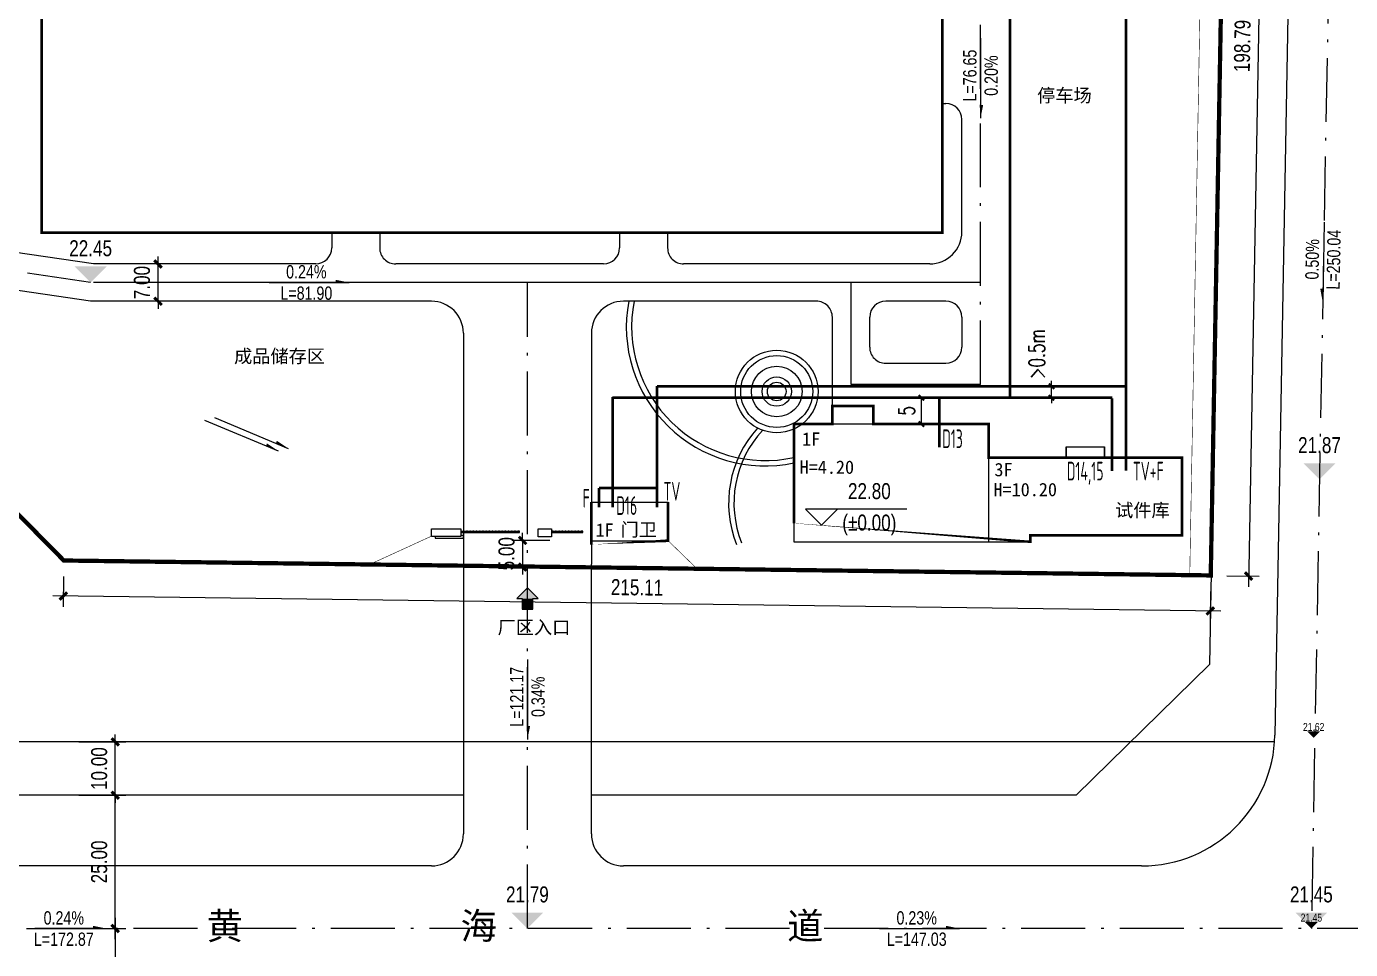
# Model space of a CAD drawing. Header units: millimetres. Extents: x 451834 to 908217, y 418823 to 838421.
# Drawn here: x 452002.2 to 452250.5, y 419096 to 419269.2 of the extents above; entities that cross this region are included whole.
import ezdxf
from ezdxf.enums import TextEntityAlignment as Align

# ---------------------------------------------------------------- set-up
doc = ezdxf.new("R2010")
doc.units = ezdxf.units.MM
doc.header["$LTSCALE"] = 1000
doc.linetypes.add('ACAD_ISO10W100', pattern=[18.5, 12, -3, 0.5, -3])
doc.linetypes.add('DASH', pattern=[0.35, 0.25, -0.1])
for name, color, linetype in [('DIM', 3, 'Continuous'), ('RD-中线', 1, 'Continuous'), ('RD-侧石线', 7, 'Continuous'), ('RD-红线', 5, 'Continuous'), ('TEL_DIM', 3, 'Continuous'), ('TEL_TEXT', 7, 'Continuous'), ('TEXT_AREA', 3, 'Continuous'), ('TEXT_BG', 3, 'Continuous'), ('TEXT_DOT', 1, 'Continuous'), ('WIN', 3, 'Continuous'), ('WINDOW', 4, 'Continuous'), ('WIRE-应急', 1, 'DASH'), ('WIRE-照明', 6, 'Continuous'), ('YD-G12', 100, 'Continuous'), ('坡度', 21, 'Continuous'), ('拟选址地藉', 1, 'Continuous'), ('标高', 21, 'Continuous'), ('路名', 5, 'Continuous')]:
    doc.layers.add(name, color=color, linetype=linetype)
doc.styles.add('-黑体', font='simhei_0.ttf')
doc.styles.add('_TCH_DIM_T3', font='SIMPLEX', dxfattribs={"width": 0.7058823529411765, "bigfont": 'GBCBIG'})
doc.styles.add('_TEL_DIM', font='tssdeng.shx', dxfattribs={"width": 0.7, "height": 3.5, "bigfont": 'HZTXT.shx'})
doc.styles.add('BIAOGAO', font='romans.shx')
doc.styles.add('hz', font='atxt.shx', dxfattribs={"width": 0.8, "bigfont": ' ahztxt.shx'})
doc.styles.add('SIMPLEX', font='SIMPLEX.SHX')
doc.styles.add('新宋体', font='NSimSun.ttf')
doc.linetypes.add('weiqiang', pattern='A,2,[55,mytools.shx,S=0.2,R=0,X=0,Y=0],0', length=2)
doc.dimstyles.new('_TCH_ARCH&&1', dxfattribs={"dimtxt": 2.975, "dimasz": 1, "dimexe": 2.5, "dimexo": 3, "dimgap": 1.2625, "dimtad": 1, "dimdec": 0, "dimzin": 0, "dimdsep": 46, "dimtxsty": '_TCH_DIM_T3', "dimblk": 'ARCHTICK', "dimcen": 0.09, "dimclrt": 7, "dimazin": 2, "dimtfac": 1, "dimtdec": 0, "dimtix": 1, "dimtmove": 2, "dimatfit": 3, "dimfxl": 0, "dimtolj": 1, "dimtzin": 0, "dimarcsym": 0})
doc.dimstyles.get("Standard").update_dxf_attribs({"dimtxt": 20, "dimasz": 0.18, "dimexe": 0.18, "dimexo": 0.0625, "dimgap": 0.09, "dimtad": 0, "dimtih": 1, "dimtoh": 1, "dimdec": 0, "dimzin": 0, "dimdsep": 46, "dimtxsty": '-黑体', "dimcen": 0.09, "dimclrd": 1, "dimclre": 1, "dimclrt": 1, "dimadec": 0, "dimazin": 0, "dimtfac": 1, "dimtdec": 0, "dimtofl": 0, "dimtmove": 0, "dimatfit": 3, "dimfxl": 0, "dimtolj": 1, "dimtzin": 0, "dimarcsym": 0})

# ---------------------------------------------------------------- blocks, each defined once
blk = doc.blocks.new('_ArchTick')
at = {"color": 0, "linetype": 'ByBlock', "const_width": 0.4}
blk.add_lwpolyline([(-0.5, -0.5), (0.5, 0.5)], dxfattribs=at)
blk = doc.blocks.new('*D38')
at = {"layer": 'Defpoints', "color": 0, "transparency": 16777216}
for p in [(452103.2876735726, 419172.778535946), (452095.2053134118, 419167.7781135329), (452103.2876735726, 419167.7781135329)]:
    blk.add_point(p, dxfattribs=at)
at = {"layer": 'DIM', "color": 83, "lineweight": -2, "transparency": 16777216}
for p, q in [((452100.2876735726, 419172.778535946), (452093.2053134118, 419172.778535946)), ((452095.2053134118, 419172.778535946), (452095.2053134118, 419174.178535946)), ((452095.2053134118, 419172.778535946), (452095.2053134118, 419167.7781135329)), ((452100.2876735726, 419167.7781135329), (452093.2053134118, 419167.7781135329)), ((452095.2053134118, 419167.7781135329), (452095.2053134118, 419166.3781135328))]:
    blk.add_line(p, q, dxfattribs=at)
at = {"layer": 'DIM', "color": 83, "lineweight": -2, "transparency": 16777216, "xscale": 1.4, "yscale": 1.4, "zscale": 1.4}
for p, rotation in [((452095.2053134118, 419172.778535946), 270), ((452095.2053134118, 419167.7781135329), 90)]:
    blk.add_blockref('_ArchTick', p, dxfattribs=dict(at, rotation=rotation))
at = {"layer": 'DIM', "color": 7, "transparency": 16777216, "insert": (452092.2053134117, 419170.2783247395), "char_height": 3, "attachment_point": 5, "rotation": 90, "style": 'hz'}
blk.add_mtext('\\A1;5.00', dxfattribs=at)
blk = doc.blocks.new('*D39')
at = {"layer": 'Defpoints', "color": 0, "transparency": 16777216}
for p in [(452008.9562332946, 419099.9663294884), (452008.9562332946, 419074.9663294884), (452018.8081380558, 419074.9663294884)]:
    blk.add_point(p, dxfattribs=at)
at = {"layer": 'DIM', "color": 83, "lineweight": -2, "transparency": 16777216}
for p, q in [((452011.9562332946, 419099.9663294884), (452020.8081380558, 419099.9663294884)), ((452018.8081380558, 419101.9663294884), (452018.8081380558, 419072.9663294884)), ((452011.9562332946, 419074.9663294884), (452020.8081380558, 419074.9663294884))]:
    blk.add_line(p, q, dxfattribs=at)
at = {"layer": 'DIM', "color": 83, "lineweight": -2, "transparency": 16777216, "xscale": 1.4, "yscale": 1.4, "zscale": 1.4}
for p, rotation in [((452018.8081380558, 419099.9663294884), 90), ((452018.8081380558, 419074.9663294884), 270)]:
    blk.add_blockref('_ArchTick', p, dxfattribs=dict(at, rotation=rotation))
at = {"layer": 'DIM', "color": 7, "transparency": 16777216, "insert": (452015.8081380557, 419087.4663294885), "char_height": 3, "attachment_point": 5, "rotation": 90, "style": 'hz'}
blk.add_mtext('\\A1;25.00', dxfattribs=at)
blk = doc.blocks.new('*D40')
at = {"layer": 'Defpoints', "color": 0, "transparency": 16777216}
for p in [(452008.9562332943, 419124.9663294885), (452018.8081380555, 419124.9663294885), (452008.9562332947, 419099.9663294884)]:
    blk.add_point(p, dxfattribs=at)
at = {"layer": 'DIM', "color": 83, "lineweight": -2, "transparency": 16777216}
for p, q in [((452011.9562332943, 419124.9663294885), (452020.8081380555, 419124.9663294885)), ((452018.8081380555, 419097.9663294884), (452018.8081380555, 419126.9663294885)), ((452011.9562332947, 419099.9663294884), (452020.8081380555, 419099.9663294884))]:
    blk.add_line(p, q, dxfattribs=at)
at = {"layer": 'DIM', "color": 83, "lineweight": -2, "transparency": 16777216, "xscale": 1.4, "yscale": 1.4, "zscale": 1.4}
for p, rotation in [((452018.8081380555, 419124.9663294885), 90), ((452018.8081380555, 419099.9663294884), 270)]:
    blk.add_blockref('_ArchTick', p, dxfattribs=dict(at, rotation=rotation))
at = {"layer": 'DIM', "color": 7, "transparency": 16777216, "insert": (452015.8081380554, 419112.4663294886), "char_height": 3, "attachment_point": 5, "rotation": 90, "style": 'hz'}
blk.add_mtext('\\A1;25.00', dxfattribs=at)
blk = doc.blocks.new('*D41')
at = {"layer": 'Defpoints', "color": 0, "transparency": 16777216}
for p in [(452026.8323799921, 419224.6404664768), (452039.7608048867, 419224.6404664768), (452039.7608048868, 419217.6404664769)]:
    blk.add_point(p, dxfattribs=at)
at = {"layer": 'DIM', "color": 83, "lineweight": -2, "transparency": 16777216}
for p, q in [((452036.7608048867, 419224.6404664768), (452024.8323799921, 419224.6404664768)), ((452026.8323799921, 419224.6404664768), (452026.8323799921, 419226.0404664768)), ((452026.8323799921, 419217.6404664769), (452026.8323799921, 419224.6404664768)), ((452036.7608048868, 419217.6404664769), (452024.8323799921, 419217.6404664769)), ((452026.8323799921, 419217.6404664769), (452026.8323799921, 419216.2404664769))]:
    blk.add_line(p, q, dxfattribs=at)
at = {"layer": 'DIM', "color": 83, "lineweight": -2, "transparency": 16777216, "xscale": 1.4, "yscale": 1.4, "zscale": 1.4}
for p, rotation in [((452026.8323799921, 419224.6404664768), 270), ((452026.8323799921, 419217.6404664769), 90)]:
    blk.add_blockref('_ArchTick', p, dxfattribs=dict(at, rotation=rotation))
at = {"layer": 'DIM', "color": 7, "transparency": 16777216, "insert": (452023.832379992, 419221.140466477), "char_height": 3, "attachment_point": 5, "rotation": 90, "style": 'hz'}
blk.add_mtext('\\A1;7.00', dxfattribs=at)
blk = doc.blocks.new('*D42')
at = {"layer": 'Defpoints', "color": 0, "transparency": 16777216}
for p in [(452008.9562332943, 419134.9663294877), (452018.8081380554, 419134.9663294877), (452008.9562332943, 419124.9663294885)]:
    blk.add_point(p, dxfattribs=at)
at = {"layer": 'DIM', "color": 83, "lineweight": -2, "transparency": 16777216}
for p, q in [((452011.9562332943, 419134.9663294877), (452020.8081380554, 419134.9663294877)), ((452018.8081380554, 419134.9663294877), (452018.8081380554, 419136.3663294877)), ((452018.8081380554, 419124.9663294885), (452018.8081380554, 419134.9663294877)), ((452011.9562332943, 419124.9663294885), (452020.8081380554, 419124.9663294885)), ((452018.8081380554, 419124.9663294885), (452018.8081380554, 419123.5663294885))]:
    blk.add_line(p, q, dxfattribs=at)
at = {"layer": 'DIM', "color": 83, "lineweight": -2, "transparency": 16777216, "xscale": 1.4, "yscale": 1.4, "zscale": 1.4}
for p, rotation in [((452018.8081380554, 419134.9663294877), 270), ((452018.8081380554, 419124.9663294885), 90)]:
    blk.add_blockref('_ArchTick', p, dxfattribs=dict(at, rotation=rotation))
at = {"layer": 'DIM', "color": 7, "transparency": 16777216, "insert": (452015.8081380553, 419129.9663294882), "char_height": 3, "attachment_point": 5, "rotation": 90, "style": 'hz'}
blk.add_mtext('\\A1;10.00', dxfattribs=at)
blk = doc.blocks.new('*D45')
at = {"color": 83, "lineweight": -2, "transparency": 16777216}
for p, q in [((452235.0432894383, 419366.8348911214), (452231.3239403729, 419164.0756803475)), ((452230.904305091, 419364.9104788429), (452237.0062718537, 419364.7985463478)), ((452227.2583183837, 419166.150595258), (452233.3602851464, 419166.0386627629))]:
    blk.add_line(p, q, dxfattribs=at)
at = {"layer": 'Defpoints', "color": 0, "transparency": 16777216}
for p in [(452227.9048096993, 419364.9655006115), (452224.258822992, 419166.2056170267), (452231.3606215519, 419166.075343942)]:
    blk.add_point(p, dxfattribs=at)
at = {"color": 83, "lineweight": -2, "transparency": 16777216, "xscale": 1.4, "yscale": 1.4, "zscale": 1.4}
for p, rotation in [((452235.0066082592, 419364.8352275268), 88.94910270351697), ((452231.3606215519, 419166.075343942), 268.949102703517)]:
    blk.add_blockref('_ArchTick', p, dxfattribs=dict(at, rotation=rotation))
at = {"color": 7, "transparency": 16777216, "insert": (452230.1841195138, 419265.5103075031), "char_height": 3, "attachment_point": 5, "rotation": 88.94910270351699, "style": 'hz'}
blk.add_mtext('\\A1;198.79', dxfattribs=at)
blk = doc.blocks.new('*D46')
at = {"color": 83, "lineweight": -2, "transparency": 16777216}
for p, q in [((452009.1274105051, 419166.0018435339), (452009.0538479728, 419160.3427250172)), ((452226.1720936685, 419159.5205873051), (452007.0800126041, 419162.3685517466)), ((452224.2198294715, 419163.2058704532), (452224.1462669391, 419157.5467519365))]:
    blk.add_line(p, q, dxfattribs=at)
at = {"layer": 'Defpoints', "color": 0, "transparency": 16777216}
for p in [(452009.1664040257, 419169.0015901074), (452224.2588229921, 419166.2056170267), (452009.0798436531, 419162.3425560662)]:
    blk.add_point(p, dxfattribs=at)
at = {"color": 83, "lineweight": -2, "transparency": 16777216, "xscale": 1.4, "yscale": 1.4, "zscale": 1.4}
for p, rotation in [((452009.0798436531, 419162.3425560662), 179.2552576429395), ((452224.1722626195, 419159.5465829855), 359.2552576429395)]:
    blk.add_blockref('_ArchTick', p, dxfattribs=dict(at, rotation=rotation))
at = {"color": 7, "transparency": 16777216, "insert": (452116.6650466569, 419163.9443160993), "char_height": 3, "attachment_point": 5, "rotation": 359.2552576429395, "style": 'hz'}
blk.add_mtext('\\A1;215.11', dxfattribs=at)
blk = doc.blocks.new('ARROW_01')
blk.add_lwpolyline([(0.7999999999999927, 0.1999999999999855), (0.4000000000000036, 0.1999999999999927), (0.4000000000000036, 0.4), (-3.637978807091716e-15, 0), (0.3999999999999964, -0.4000000000000073), (0.3999999999999927, -0.2), (0.7999999999999927, -0.2000000000000036)], close=True)
for points in [[(0.4000000000000036, 0.3999999999999964), (0, 0), (0.3999999999999964, -0.4000000000000036)], [(0.4000000000000146, 0.1999999999999891), (0.7999999999999927, 0.1999999999999818), (0.3999999999999928, -0.1999999999999964), (0.7999999999999927, -0.2)]]:
    blk.add_solid(points)
blk = doc.blocks.new('mini_bg2')
blk.add_solid([(0, 0), (-2.474873734152934, 2.474873734152934), (2.474873734152934, 2.474873734152934)])
at = {"style": 'BIAOGAO', "width": 0.8}
blk.add_attdef('%%P0.000', text='', height=2, dxfattribs=at).set_placement((0, 4.074873734152916), align=Align.MIDDLE_CENTER)
blk = doc.blocks.new('yadhdim2')
at = {"color": 0}
blk.add_solid([(-300, 300), (300, 300), (0, 0)], dxfattribs=at)
at = {"color": 0, "style": 'hz', "width": 0.8}
blk.add_attdef('室外标高', text='', height=300, dxfattribs=at).set_placement((0, 400), align=Align.BOTTOM_CENTER)
blk = doc.blocks.new('yadjzpd')
at = {"color": 0}
blk.add_line((0, 0), (1500, 0), dxfattribs=at)
blk.add_solid([(1250, 50), (1250, 0), (1500, 0)], dxfattribs=at)
at = {"color": 0, "style": 'hz', "width": 0.8}
for tag, p in [('坡度', (700, 200)), ('备注', (700, -200))]:
    blk.add_attdef(tag, text='', height=250, dxfattribs=at).set_placement(p, align=Align.MIDDLE_CENTER)
blk = doc.blocks.new('yadhdim1')
at = {"color": 0}
blk.add_lwpolyline([(1600, 300), (-300, 300), (0, 0), (300, 300)], dxfattribs=at)
at = {"color": 0, "style": 'hz', "width": 0.8}
blk.add_text('(%%P0.00)', height=300, dxfattribs=at).set_placement((900, 50), align=Align.MIDDLE_CENTER)
blk.add_attdef('室内标高', text='', height=300, dxfattribs=at).set_placement((900, 400), align=Align.BOTTOM_CENTER)
blk = doc.blocks.new('*D66')
at = {"layer": 'Defpoints', "color": 0, "transparency": 16777216}
for p in [(452170.0004180999, 419199.5226820902), (452170.0004181023, 419199.5226820902), (452170.0004180999, 419194.6064747648)]:
    blk.add_point(p, dxfattribs=at)
at = {"layer": 'TEL_DIM', "color": 0, "lineweight": -2, "transparency": 16777216}
for p, q in [((452170.0004181023, 419194.6064747648), (452170.0004181023, 419199.5226820902)), ((452173.0004180999, 419199.5226820902), (452172.5004181023, 419199.5226820902)), ((452173.0004180999, 419194.6064747648), (452172.5004181023, 419194.6064747648))]:
    blk.add_line(p, q, dxfattribs=at)
for p, rotation in [((452170.0004181023, 419199.5226820902), 90), ((452170.0004181023, 419194.6064747648), 270)]:
    blk.add_blockref('_ArchTick', p, dxfattribs=dict(at, rotation=rotation))
at = {"layer": 'TEL_DIM', "color": 7, "transparency": 16777216, "insert": (452167.2504181021, 419197.0645784276), "char_height": 2.975, "attachment_point": 5, "rotation": 90, "style": '_TCH_DIM_T3'}
blk.add_mtext('\\A1;5', dxfattribs=at)
blk = doc.blocks.new('*D67')
at = {"layer": 'Defpoints', "color": 0, "transparency": 16777216}
for p in [(452194.3958055636, 419201.6817749608), (452194.3958055635, 419201.6817749608), (452194.3958055636, 419199.5226820902)]:
    blk.add_point(p, dxfattribs=at)
at = {"layer": 'TEL_DIM', "color": 0, "lineweight": -2, "transparency": 16777216}
for p, q in [((452191.3958055636, 419201.6817749608), (452191.8958055635, 419201.6817749608)), ((452194.3958055635, 419201.6817749608), (452194.3958055635, 419202.6817749608)), ((452194.3958055635, 419199.5226820902), (452194.3958055635, 419201.6817749608)), ((452191.3958055636, 419199.5226820902), (452191.8958055635, 419199.5226820902)), ((452194.3958055635, 419199.5226820902), (452194.3958055635, 419198.5226820902))]:
    blk.add_line(p, q, dxfattribs=at)
for p, rotation in [((452194.3958055635, 419201.6817749608), 270), ((452194.3958055635, 419199.5226820902), 90)]:
    blk.add_blockref('_ArchTick', p, dxfattribs=dict(at, rotation=rotation))
at = {"layer": 'TEL_DIM', "color": 7, "transparency": 16777216, "insert": (452191.6458055635, 419207.7210572961), "char_height": 2.975, "attachment_point": 5, "rotation": 90, "style": '_TCH_DIM_T3'}
blk.add_mtext('\\A1;>0.5m', dxfattribs=at)

msp = doc.modelspace()

# ---------------------------------------------------------------- linework, layer by layer
for p, q in [((452173.7746500784, 419254.7263294882), (452174.5767593076, 419254.7263294882)), ((452014.7116275847, 419224.6404664768), (451956.2937350491, 419233.2832447599)), ((452059.4046679317, 419230.4863294883), (452059.4046679317, 419227.6404664769)), ((452068.4046679317, 419230.4863294883), (452068.4046679317, 419227.6404664769)), ((452113.4046679317, 419230.4863294883), (452113.4046679317, 419227.6404664769)), ((452122.4046679317, 419230.4863294882), (452122.4046679317, 419227.6404664769)), ((452014.1966144614, 419217.6404664768), (451955.2692543481, 419226.3586191891)), ((452056.4046679317, 419224.6404664769), (452014.7116275847, 419224.6404664768)), ((452110.4046679317, 419224.6404664769), (452071.4046679317, 419224.6404664768)), ((452171.5767593077, 419224.640466477), (452125.4046679317, 419224.6404664769)), ((452078.1040364879, 419217.6404664768), (452014.1966144614, 419217.6404664768)), ((452150.2961995055, 419217.6404664768), (452114.1040364878, 419217.6404664768)), ((452174.5767593077, 419217.6404664768), (452163.2961995055, 419217.6404664768)), ((452153.2961995055, 419198.0067222865), (452153.2961995055, 419214.6404664768)), ((452160.2961995055, 419209.0067222865), (452160.2961995055, 419214.6404664768)), ((452177.5767593077, 419214.6404664768), (452177.5767593077, 419209.0067222865)), ((452084.1040364879, 419211.6404664768), (452084.104036488, 419117.7163294887)), ((452108.1040364878, 419211.6404664768), (452108.1040364878, 419168.3219860943)), ((452163.2961995055, 419206.0067222865), (452174.5767593077, 419206.0067222865)), ((452108.104036488, 419117.7163294889), (452108.1040364878, 419168.3219860943))]:
    msp.add_line(p, q)
at = {"color": 4}
for p, q in [((452160.9961995055, 419194.6064747647), (452153.2961995055, 419194.6064747647)), ((452197.1458873194, 419188.3064747648), (452197.1458873193, 419190.3064747647)), ((452197.1458873193, 419190.3064747647), (452197.1458873194, 419188.3064747648)), ((452197.1458873194, 419190.3064747647), (452204.3458873193, 419190.3064747647)), ((452204.3458873194, 419188.3064747648), (452204.3458873194, 419190.3064747647)), ((452204.3458873194, 419190.3064747647), (452204.3458873194, 419188.3064747648)), ((452182.5961995054, 419188.3064747648), (452182.5961995054, 419172.5064747647))]:
    msp.add_line(p, q, dxfattribs=at)
at = {"color": 4, "linetype": 'weiqiang', "ltscale": 3, "const_width": 0.1}
for points in [[(452078.1035392504, 419173.5656664451), (452066.533856496, 419168.2668301113), (452009.1664148936, 419169.0024260444), (451979.2952351696, 419199.2860180655), (451979.4945120337, 419221.4964753083), (451938.4382649729, 419222.236686487), (451941.0114954328, 419364.966329488), (452223.9041788647, 419364.9663294886), (452223.8737695138, 419363.2800206351)], [(452221.1875582849, 419271.3959045929), (452222.2168154415, 419271.3959045929), (452220.3208331554, 419166.2568067136), (452127.9094988558, 419167.4580559455), (452122.5040364877, 419172.7151860123)]]:
    msp.add_lwpolyline(points, dxfattribs=at)
at = {"color": 4, "const_width": 0.5}
msp.add_lwpolyline([(452173.8946857845, 419322.9663294886), (452005.0346500783, 419322.9663294885), (452005.0346500785, 419230.4863294886), (452173.8946857845, 419230.4863294886)], close=True, dxfattribs=at)
at = {"color": 4}
for points in [[(452173.8946857845, 419322.9663294886), (452005.0346500785, 419322.9663294886), (452005.0346500785, 419230.4863294886), (452173.8946857845, 419230.4863294886)], [(452083.6035392505, 419173.5151860101), (452078.1035392504, 419173.5151860102), (452078.1035392504, 419174.9151860102), (452083.6035392505, 419174.9151860101)], [(452098.1040364878, 419174.9151860101), (452100.6040364878, 419174.9151860101), (452100.6040364878, 419173.4151860101), (452098.1040364878, 419173.4151860101)]]:
    msp.add_lwpolyline(points, close=True, dxfattribs=at)
at = {"color": 4, "const_width": 0.5}
for points in [[(452146.0961995054, 419194.6064747647), (452146.0961995056, 419172.5064747647), (452190.395806179, 419172.5064747648), (452190.395806179, 419173.7064747648), (452218.8955751333, 419173.7064747648), (452218.8955751333, 419188.3064747649), (452182.5961995054, 419188.3064747649), (452182.5961995054, 419194.6064747648), (452160.9961995055, 419194.6064747648), (452160.9961995055, 419198.0067222866), (452153.2961995055, 419198.0067222866), (452153.2961995055, 419194.6064747648), (452146.0961995054, 419194.6064747647)], [(452122.5040364877, 419172.7151860123), (452122.504036488, 419179.9151860122), (452108.1040364878, 419179.9151860121), (452108.1040364877, 419172.7151860122), (452122.5040364877, 419172.7151860123)]]:
    msp.add_lwpolyline(points, dxfattribs=at)
at = {"color": 4}
for points in [[(452146.0961995054, 419194.6064747647), (452146.0961995054, 419172.5064747647), (452190.395806179, 419172.5064747647), (452190.395806179, 419173.7064747647), (452218.8955751333, 419173.7064747647), (452218.8955751333, 419188.3064747648), (452182.5961995054, 419188.3064747648), (452182.5961995054, 419194.6064747647), (452160.9961995055, 419194.6064747647), (452160.9961995055, 419198.0067222865), (452153.2961995055, 419198.0067222865), (452153.2961995055, 419194.6064747647), (452146.0961995054, 419194.6064747647)], [(452146.0961995054, 419194.6064747647), (452146.0961995056, 419172.5064747647), (452190.395806179, 419172.5064747648), (452190.395806179, 419173.7064747648), (452218.8955751333, 419173.7064747648), (452218.8955751333, 419188.3064747649), (452182.5961995054, 419188.3064747649), (452182.5961995054, 419194.6064747648), (452160.9961995055, 419194.6064747648), (452160.9961995055, 419198.0067222866), (452153.2961995055, 419198.0067222866), (452153.2961995055, 419194.6064747648), (452146.0961995054, 419194.6064747647)], [(452122.5040364877, 419172.7151860123), (452122.5040364877, 419179.9151860122), (452108.1040364878, 419179.9151860121), (452108.1040364877, 419172.7151860122), (452122.5040364877, 419172.7151860123)], [(452078.8035392503, 419173.5151860102), (452078.8035392503, 419173.2151860102), (452083.1035392505, 419173.2151860102), (452084.1040364878, 419173.2151860102), (452084.1040364878, 419173.7151860101), (452083.6035392505, 419173.7151860101)]]:
    msp.add_lwpolyline(points, dxfattribs=at)
for radius in [7.749433945864439, 6.749433945864439, 4.749433945864439, 2.749433945864439, 1.749433945864439]:
    msp.add_circle((452142.8595761936, 419200.7041922557), radius)
for centre, radius, start, end in [((452174.5767593076, 419251.7263294882), 3, 2.768354794745845e-10, 90), ((452171.5767593077, 419230.640466477), 6, 270.0000000000391, 1.620301776924774e-10), ((452056.4046679317, 419227.6404664769), 3, 270.0000000000716, 0), ((452071.4046679317, 419227.6404664768), 3, 179.9999999994294, 270.0000000000716), ((452110.4046679317, 419227.6404664769), 3, 270.0000000000782, 0), ((452125.4046679317, 419227.6404664769), 3, 180, 270.0000000000651), ((452078.1040364879, 419211.6404664768), 6, 6.676620387328215e-11, 90), ((452114.1040364878, 419211.6404664768), 6, 90, 180), ((452140.7200404747, 419212.8194387928), 26.06537650574135, 169.3412541545257, 281.9030760634269), ((452140.7200404747, 419212.8194387928), 25.06537650574135, 168.9107333193953, 282.3853426504905), ((452150.2961995055, 419214.6404664768), 3, 359.99999999983, 89.99999999991532), ((452163.2961995055, 419214.6404664768), 3, 90, 179.9999999997134), ((452174.5767593077, 419214.6404664768), 3, 0, 90), ((452163.2961995055, 419209.0067222865), 3, 179.9999999996137, 270), ((452174.5767593077, 419209.0067222865), 3, 270, 0), ((452154.8808244102, 419179.7492496729), 21.0454582792013, 137.9501226249709, 201.6614225779015), ((452154.8808244102, 419179.7492496729), 20.0454582792013, 137.0065689308362, 201.6614225779015), ((452078.104036488, 419117.7163294887), 6, 270, 0)]:
    msp.add_arc(centre, radius, start, end)
at = {"ltscale": 0.6}
msp.add_arc((452114.104036488, 419117.7163294889), 6, 180, 270, dxfattribs=at)
at = {"layer": 'RD-中线', "linetype": 'ACAD_ISO10W100', "ltscale": 0.001}
for p, q in [((452181.0767593078, 419202.0067222865), (452181.0767593073, 419361.2428302628)), ((452014.1993872342, 419221.1781536915), (451944.0456156118, 419231.5572253685)), ((452096.1040364882, 419099.9663294888), (452096.1040364875, 419221.1404664768))]:
    msp.add_line(p, q, dxfattribs=at)
at = {"layer": 'RD-中线', "linetype": 'ACAD_ISO10W100', "ltscale": 0.1}
for p, q in [((452181.0767593078, 419221.1404664769), (452014.7116275847, 419221.1404664768)), ((452156.7961995055, 419202.0067222865), (452156.7961995055, 419221.1404664769)), ((452181.0767593078, 419202.0067222865), (452156.7961995055, 419202.0067222865))]:
    msp.add_line(p, q, dxfattribs=at)
at = {"layer": 'RD-中线', "linetype": 'ACAD_ISO10W100', "ltscale": 0.001, "flags": 128}
for points in [[(452249.7432089985, 419466.7308444183), (452243.1293133354, 419099.9663294888)], [(452293.2319609532, 419099.9663294888), (451893.2319609532, 419099.9663294888)]]:
    msp.add_lwpolyline(points, dxfattribs=at)
at = {"layer": 'RD-侧石线', "ltscale": 5}
for p, q in [((452238.8689353442, 419279.68274435), (452236.2826813543, 419136.2655756493)), ((452177.5767593077, 419230.640466477), (452177.5767593076, 419251.7263294882))]:
    msp.add_line(p, q, dxfattribs=at)
at = {"layer": 'RD-侧石线', "ltscale": 0.6}
for p, q in [((452078.104036488, 419111.7163294887), (451948.3081234833, 419111.7163294888)), ((452211.2867452651, 419111.7163294888), (452114.104036488, 419111.7163294889))]:
    msp.add_line(p, q, dxfattribs=at)
msp.add_lwpolyline([(452211.2867452651, 419111.7163294888, 0.4089421734397384), (452236.2826813543, 419136.2655756493, 0.4089421734397384)], format="xyb", dxfattribs=at)
at = {"layer": 'RD-红线', "ltscale": 10, "flags": 128}
for points in [[(452226.9966721617, 419314.6057264169), (452224.0195874445, 419149.5155756493)], [(452084.104036488, 419124.9663294888), (451954.0479560648, 419124.9663294888)], [(452199.0236513554, 419124.9663294888), (452108.104036488, 419124.9663294888)]]:
    msp.add_lwpolyline(points, dxfattribs=at)
at = {"layer": 'RD-红线'}
msp.add_lwpolyline([(452199.0236513554, 419124.9663294888), (452224.0195874445, 419149.5155756493, 0.4089421734397384)], format="xyb", dxfattribs=at)
at = {"layer": 'WIN'}
for points in [[(452084.1040364879, 419174.2465034275), (452084.2540364879, 419174.2465034275), (452084.2540364879, 419174.4865034275), (452084.1040364879, 419174.4865034275)], [(452084.7040364878, 419174.2465034275), (452084.8540364879, 419174.2465034275), (452084.8540364879, 419174.4865034275), (452084.7040364878, 419174.4865034275)], [(452085.3040364879, 419174.2465034275), (452085.4540364878, 419174.2465034275), (452085.4540364878, 419174.4865034275), (452085.3040364879, 419174.4865034275)], [(452085.9040364879, 419174.2465034275), (452086.0540364879, 419174.2465034275), (452086.0540364879, 419174.4865034275), (452085.9040364879, 419174.4865034275)], [(452086.5040364878, 419174.2465034275), (452086.6540364879, 419174.2465034275), (452086.6540364879, 419174.4865034275), (452086.5040364878, 419174.4865034275)], [(452087.1040364879, 419174.2465034275), (452087.2540364878, 419174.2465034275), (452087.2540364878, 419174.4865034275), (452087.1040364879, 419174.4865034275)], [(452087.7040364878, 419174.2465034275), (452087.8540364879, 419174.2465034275), (452087.8540364879, 419174.4865034275), (452087.7040364878, 419174.4865034275)], [(452088.3040364879, 419174.2465034275), (452088.4540364878, 419174.2465034275), (452088.4540364878, 419174.4865034275), (452088.3040364879, 419174.4865034275)], [(452088.9040364879, 419174.2465034275), (452089.0540364879, 419174.2465034275), (452089.0540364879, 419174.4865034275), (452088.9040364879, 419174.4865034275)], [(452089.5040364878, 419174.2465034275), (452089.6540364879, 419174.2465034275), (452089.6540364879, 419174.4865034275), (452089.5040364878, 419174.4865034275)], [(452090.1040364879, 419174.2465034275), (452090.2540364878, 419174.2465034275), (452090.2540364878, 419174.4865034275), (452090.1040364879, 419174.4865034275)], [(452090.7040364878, 419174.2465034275), (452090.8540364879, 419174.2465034275), (452090.8540364879, 419174.4865034275), (452090.7040364878, 419174.4865034275)], [(452091.3040364879, 419174.2465034275), (452091.4540364878, 419174.2465034275), (452091.4540364878, 419174.4865034275), (452091.3040364879, 419174.4865034275)], [(452091.9040364879, 419174.2465034275), (452092.0540364879, 419174.2465034275), (452092.0540364879, 419174.4865034275), (452091.9040364879, 419174.4865034275)], [(452092.5040364878, 419174.2465034275), (452092.6540364879, 419174.2465034275), (452092.6540364879, 419174.4865034275), (452092.5040364878, 419174.4865034275)], [(452093.1040364879, 419174.2465034275), (452093.2540364878, 419174.2465034275), (452093.2540364878, 419174.4865034275), (452093.1040364879, 419174.4865034275)], [(452093.7040364878, 419174.2465034275), (452093.8540364879, 419174.2465034275), (452093.8540364879, 419174.4865034275), (452093.7040364878, 419174.4865034275)], [(452094.3040364879, 419174.2465034275), (452094.6040364879, 419174.2465034275), (452094.6040364879, 419174.4865034275), (452094.3040364879, 419174.4865034275)], [(452100.7776128702, 419174.2465034275), (452100.9276128702, 419174.2465034275), (452100.9276128702, 419174.4865034275), (452100.7776128702, 419174.4865034275)], [(452101.3776128702, 419174.2465034275), (452101.5276128702, 419174.2465034275), (452101.5276128702, 419174.4865034275), (452101.3776128702, 419174.4865034275)], [(452101.9776128702, 419174.2465034275), (452102.1276128702, 419174.2465034275), (452102.1276128702, 419174.4865034275), (452101.9776128702, 419174.4865034275)], [(452102.5776128702, 419174.2465034275), (452102.7276128702, 419174.2465034275), (452102.7276128702, 419174.4865034275), (452102.5776128702, 419174.4865034275)], [(452103.1776128702, 419174.2465034275), (452103.3276128702, 419174.2465034275), (452103.3276128702, 419174.4865034275), (452103.1776128702, 419174.4865034275)], [(452103.7776128702, 419174.2465034275), (452103.9276128702, 419174.2465034275), (452103.9276128702, 419174.4865034275), (452103.7776128702, 419174.4865034275)], [(452104.3776128702, 419174.2465034275), (452104.5276128702, 419174.2465034275), (452104.5276128702, 419174.4865034275), (452104.3776128702, 419174.4865034275)], [(452104.9776128702, 419174.2465034275), (452105.1276128702, 419174.2465034275), (452105.1276128702, 419174.4865034275), (452104.9776128702, 419174.4865034275)], [(452105.5776128702, 419174.2465034275), (452105.7276128702, 419174.2465034275), (452105.7276128702, 419174.4865034275), (452105.5776128702, 419174.4865034275)], [(452106.1776128702, 419174.2465034275), (452106.4776128702, 419174.2465034275), (452106.4776128702, 419174.4865034275), (452106.1776128702, 419174.4865034275)]]:
    msp.add_lwpolyline(points, close=True, dxfattribs=at)
at = {"layer": 'WINDOW'}
for p, q in [((452083.6035392505, 419174.4865034275), (452094.3040364879, 419174.4865034275)), ((452100.6040364878, 419174.4865034275), (452106.1776128702, 419174.4865034275)), ((452083.6035392505, 419174.2465034275), (452094.3040364879, 419174.2465034275)), ((452100.6040364878, 419174.2465034275), (452106.1776128702, 419174.2465034275))]:
    msp.add_line(p, q, dxfattribs=at)
at = {"layer": 'WIRE-应急', "color": 3, "linetype": 'DASH', "ltscale": 0.01, "const_width": 0.5}
for points in [[(452208.3952097823, 419185.8413292591), (452208.3952097823, 419318.2788864064)], [(452120.4371669833, 419201.7579605283), (452120.4371669833, 419178.962044624)], [(452208.4437299469, 419201.6817749608), (452120.4371669833, 419201.6817749608)], [(452109.5121612255, 419182.6021098765), (452109.5121612255, 419178.962044624)], [(452109.5121612255, 419182.6021098765), (452120.4371669833, 419182.6021098765)]]:
    msp.add_lwpolyline(points, dxfattribs=at)
at = {"layer": 'WIRE-照明', "color": 6, "linetype": 'Continuous', "const_width": 0.5}
for points in [[(452186.5860729368, 419343.9048749733), (452186.5860729368, 419199.5226820902)], [(452205.7937753343, 419199.5226820902), (452112.0374238123, 419199.5226820902)], [(452112.1209478627, 419199.6717135623), (452112.1209478627, 419178.962044624)], [(452173.3272874209, 419199.5878912015), (452173.3272874209, 419190.2398075933)], [(452205.7600747833, 419192.8534440931), (452205.7600747833, 419199.4448059535)], [(452205.7600747833, 419192.8534440931), (452205.7600747833, 419185.8214276872)]]:
    msp.add_lwpolyline(points, dxfattribs=at)
at = {"layer": 'YD-G12', "flags": 128}
msp.add_lwpolyline([(452236.2254200495, 419134.9663294887), (451928.3634793523, 419134.9663294888)], dxfattribs=at)
at = {"layer": '拟选址地藉', "color": 1, "linetype": 'DASH', "ltscale": 0.01, "const_width": 0.8}
msp.add_lwpolyline([(451937.950514991, 419364.9812617973), (452227.8433610851, 419364.9812617976), (452224.258822992, 419166.2056170268), (452009.1664148936, 419169.0024260444), (451979.2952351696, 419199.2860180655), (451979.4947269185, 419221.497426562), (451935.3774054041, 419222.2929979696)], close=True, dxfattribs=at)
at = {"layer": '拟选址地藉', "color": 5}
msp.add_lwpolyline([(451937.950514991, 419364.9812617973), (452227.8433610851, 419364.9812617976), (452224.258822992, 419166.2056170268), (452009.1664148936, 419169.0024260444), (451979.2952351696, 419199.2860180655), (451979.4947269185, 419221.497426562), (451935.3774054041, 419222.2929979696)], close=True, dxfattribs=at)

# ---------------------------------------------------------------- block references
at = {"layer": 'TEXT_BG'}
ref = msp.add_blockref('mini_bg2', (452243.5605718555, 419135.7401326037, 28), dxfattribs=dict(at, xscale=0.5, yscale=0.5, zscale=0.5))
ref.add_attrib('%%P0.000', '21.62', dxfattribs={"layer": '0', "height": 1.5, "style": 'hz', "width": 0.8}).set_placement((452243.5605718555, 419137.7775694708, 28), align=Align.MIDDLE_CENTER)
ref = msp.add_blockref('mini_bg2', (452243.1293133295, 419099.9663294973), dxfattribs=dict(at, xscale=0.5, yscale=0.5, zscale=0.5))
ref.add_attrib('%%P0.000', '21.45', dxfattribs={"layer": '0', "height": 1.5, "style": 'hz', "width": 0.8}).set_placement((452243.1293133295, 419102.0037663644), align=Align.MIDDLE_CENTER)
at = {"layer": 'TEXT_DOT', "xscale": 5, "yscale": 5, "zscale": 5, "rotation": 270}
msp.add_blockref('ARROW_01', (452096.1040364877, 419163.8702360003), dxfattribs=at)
at = {"layer": '坡度'}
ref = msp.add_blockref('yadjzpd', (452181.0767593083, 419266.9637453558), dxfattribs=dict(at, xscale=0.01, yscale=0.01, zscale=0.01, rotation=270))
ref.add_attrib('坡度', '0.20%', dxfattribs={"layer": '0', "color": 0, "height": 2.5, "rotation": 450.0000000001741, "style": 'hz', "width": 0.8}).set_placement((452183.0767593083, 419259.9637453558), align=Align.MIDDLE_CENTER)
ref.add_attrib('备注', 'L=76.65', dxfattribs={"layer": '0', "color": 0, "height": 2.5, "rotation": 450.0000000001741, "style": 'hz', "width": 0.8}).set_placement((452179.0767593083, 419259.9637453558), align=Align.MIDDLE_CENTER)
ref = msp.add_blockref('yadjzpd', (452245.5186751103, 419232.4651103151), dxfattribs=dict(at, xscale=-0.009999999998347386, yscale=0.009999999999421647, zscale=0.01, rotation=88.96689258210321))
ref.add_attrib('坡度', '0.50%', dxfattribs={"layer": '0', "color": 0, "height": 2.5, "rotation": 88.96689231542688, "style": 'hz', "width": 0.7999999999999998}).set_placement((452243.2966509325, 419225.5040421858), align=Align.MIDDLE_CENTER)
ref.add_attrib('备注', 'L=250.04', dxfattribs={"layer": '0', "color": 0, "height": 2.5, "rotation": 88.96689231542688, "style": 'hz', "width": 0.7999999999999998}).set_placement((452247.2960007068, 419225.4319215715), align=Align.MIDDLE_CENTER)
at = {"layer": '坡度', "xscale": 0.009999999999961066, "yscale": 0.009999999999961066, "zscale": 0.009999999999961066, "rotation": 359.9736361950182}
msp.add_blockref('yadjzpd', (452047.6517126541, 419221.1627610984), dxfattribs=at).add_auto_attribs({'坡度': '0.24%', '备注': 'L=81.90'})
at = {"layer": '坡度', "xscale": 0.00999999992920793, "yscale": 0.00999999992920793, "zscale": 0.00999999992920793, "rotation": 337.3383258448516}
for p in [(452035.5406738548, 419195.3283804166), (452037.4014528186, 419195.8140408266)]:
    msp.add_blockref('yadjzpd', p, dxfattribs=at)
at = {"layer": '坡度'}
ref = msp.add_blockref('yadjzpd', (452096.1040364874, 419150.4351103781), dxfattribs=dict(at, xscale=0.01, yscale=0.01, zscale=0.01, rotation=270.0000000006514))
ref.add_attrib('坡度', '0.34%', dxfattribs={"layer": '0', "color": 0, "height": 2.5, "rotation": 450.0000000006606, "style": 'hz', "width": 0.8}).set_placement((452098.1040364875, 419143.4351103781), align=Align.MIDDLE_CENTER)
ref.add_attrib('备注', 'L=121.17', dxfattribs={"layer": '0', "color": 0, "height": 2.5, "rotation": 450.0000000006606, "style": 'hz', "width": 0.8}).set_placement((452094.1040364875, 419143.4351103781), align=Align.MIDDLE_CENTER)
at = {"layer": '坡度', "xscale": 0.009999999999990905, "yscale": 0.009999999999990905, "zscale": 0.009999999999990905}
for p, values in [((452002.1678131217, 419099.966329489), {'坡度': '0.24%', '备注': 'L=172.87'}), ((452162.116674913, 419099.9663294888), {'坡度': '0.23%', '备注': 'L=147.03'})]:
    msp.add_blockref('yadjzpd', p, dxfattribs=at).add_auto_attribs(values)
at = {"layer": '标高'}
for name, p, xscale, yscale, zscale, values in [('yadhdim2', (452014.1993872335, 419221.178153692), 0.01000000000931323, 0.01000000000931323, 0.01000000000931323, {'室外标高': '22.45'}), ('yadhdim2', (452244.6490592574, 419184.2417555958), 0.01000000000931323, 0.01000000000931323, 0.01000000000931323, {'室外标高': '21.87'}), ('yadhdim1', (452151.2337771183, 419175.6151423864), 0.009999999999990905, 0.009999999999990905, 0.009999999999990905, {'室内标高': '22.80'}), ('yadhdim2', (452096.1040364882, 419099.9663294888), 0.01000000000931323, 0.01000000000931323, 0.01000000000931323, {'室外标高': '21.79'}), ('yadhdim2', (452243.129313338, 419099.9663294888), 0.01000000000931323, 0.01000000000931323, 0.01000000000931323, {'室外标高': '21.45'})]:
    msp.add_blockref(name, p, dxfattribs=dict(at, xscale=xscale, yscale=yscale, zscale=zscale)).add_auto_attribs(values)

# ---------------------------------------------------------------- texts
at = {"style": 'SIMPLEX', "flags": 9}
for p in [(452089.1040364879, 419174.3665034275), (452100.9776128702, 419174.3665034275)]:
    msp.add_attdef('A', text='', height=0.001, dxfattribs=at).set_placement(p, align=Align.MIDDLE)
at = {"layer": 'TEL_TEXT', "style": '_TEL_DIM', "width": 0.5599999999999999}
for s, p in [('D13', (452173.8957510681, 419190.0868642214)), ('D14,15', (452197.2596857429, 419184.0204806546)), ('TV+F', (452209.6551353355, 419184.0204806546)), ('F', (452106.4773218764, 419178.9202513232)), ('TV', (452121.6335848349, 419180.2380520875)), ('D16', (452112.7838913639, 419177.5509692449))]:
    msp.add_text(s, height=3.5, dxfattribs=at).set_placement(p)
at = {"layer": 'TEXT_AREA', "style": '新宋体'}
for s, p in [('停车场', (452191.7119286756, 419254.9983315006)), ('试件库', (452206.3245416051, 419177.1803160696))]:
    msp.add_text(s, height=2.5, dxfattribs=at).set_placement(p)
for s, p in [('成品储存区', (452049.630801449, 419207.341908809)), ('1F', (452149.3183739288, 419191.7748440178)), ('H=4.20', (452152.265436177, 419186.5170483728)), ('3F', (452185.3897813585, 419186.0611749173)), ('H=10.20', (452189.4682875546, 419182.3120629074)), ('1F', (452110.5908653485, 419174.7096887518)), ('门卫', (452116.9934627626, 419174.8030325174)), ('厂区入口', (452097.3367704137, 419156.4689938003))]:
    msp.add_text(s, height=2.5, dxfattribs=at).set_placement(p, align=Align.MIDDLE_CENTER)
at = {"layer": '路名', "style": '新宋体'}
msp.add_text('黄            海                道', height=5, dxfattribs=at).set_placement((452035.9336478714, 419097.9588279933))

# ---------------------------------------------------------------- dimensions: what is measured, and where the dimension line sits
for p1, p2, distance, picture, middle in [((452227.9048096993, 419364.9655006116), (452224.258822992, 419166.2056170268), 7.102993303015301, '*D45', (452230.1841195138, 419265.5103075031)), ((452224.258822992, 419166.2056170268), (452009.1664040257, 419169.0015901075), 6.659596613987808, '*D46', (452116.6650466569, 419163.9443160993))]:
    dim = msp.add_aligned_dim(p1=p1, p2=p2, distance=distance, dimstyle='Standard', override={"dimtxt": 3, "dimasz": 1.4, "dimexe": 2, "dimexo": 3, "dimgap": 1.5, "dimtad": 1, "dimtih": 0, "dimtoh": 0, "dimdec": 2, "dimtxsty": 'hz', "dimblk1": 'ArchTick', "dimblk2": 'ArchTick', "dimsah": 1, "dimcen": 2, "dimdle": 2, "dimclrd": 83, "dimclre": 83, "dimclrt": 7, "dimtix": 1, "dimtofl": 1, "dimtmove": 2})
    dim.commit()
    dim.dimension.update_dxf_attribs({"geometry": picture, "text_midpoint": middle})
at = {"layer": 'DIM'}
for p1, p2, distance, picture, middle in [((452039.7608048868, 419217.6404664769), (452039.7608048867, 419224.6404664768), 12.928424894576892, '*D41', (452023.832379992, 419221.140466477)), ((452103.2876735726, 419172.778535946), (452103.2876735726, 419167.7781135329), -8.082360160828102, '*D38', (452092.2053134117, 419170.2783247395)), ((452008.9562332943, 419124.9663294885), (452008.9562332943, 419134.9663294877), -9.851904761104379, '*D42', (452015.8081380553, 419129.9663294882)), ((452008.9562332947, 419099.9663294884), (452008.9562332943, 419124.9663294885), -9.851904761220794, '*D40', (452015.8081380554, 419112.4663294886)), ((452008.9562332946, 419099.9663294884), (452008.9562332946, 419074.9663294884), 9.851904761162587, '*D39', (452015.8081380557, 419087.4663294885))]:
    dim = msp.add_aligned_dim(p1=p1, p2=p2, distance=distance, dimstyle='Standard', override={"dimtxt": 3, "dimasz": 1.4, "dimexe": 2, "dimexo": 3, "dimgap": 1.5, "dimtad": 1, "dimtih": 0, "dimtoh": 0, "dimdec": 2, "dimtxsty": 'hz', "dimblk1": 'ArchTick', "dimblk2": 'ArchTick', "dimsah": 1, "dimcen": 2, "dimdle": 2, "dimclrd": 83, "dimclre": 83, "dimclrt": 7, "dimtix": 1, "dimtofl": 1, "dimtmove": 2}, dxfattribs=at)
    dim.commit()
    dim.dimension.update_dxf_attribs({"geometry": picture, "text_midpoint": middle})
at = {"layer": 'TEL_DIM'}
dim = msp.add_linear_dim(base=(452194.3958055635, 419201.6817749608), p1=(452194.3958055636, 419199.5226820902), p2=(452194.3958055636, 419201.6817749608), angle=90, text='>0.5m', dimstyle='_TCH_ARCH&&1', dxfattribs=at)
dim.commit()
dim.dimension.update_dxf_attribs({"geometry": '*D67', "text_midpoint": (452191.6458055635, 419207.7210572961), "dimtype": 129})
dim = msp.add_aligned_dim(p1=(452170.0004180999, 419194.6064747648), p2=(452170.0004180999, 419199.5226820902), distance=-2.3865140974521637e-09, text='5', dimstyle='_TCH_ARCH&&1', dxfattribs=at)
dim.commit()
dim.dimension.update_dxf_attribs({"geometry": '*D66', "text_midpoint": (452167.2504181021, 419197.0645784276)})

doc.saveas('drawing.dxf')
